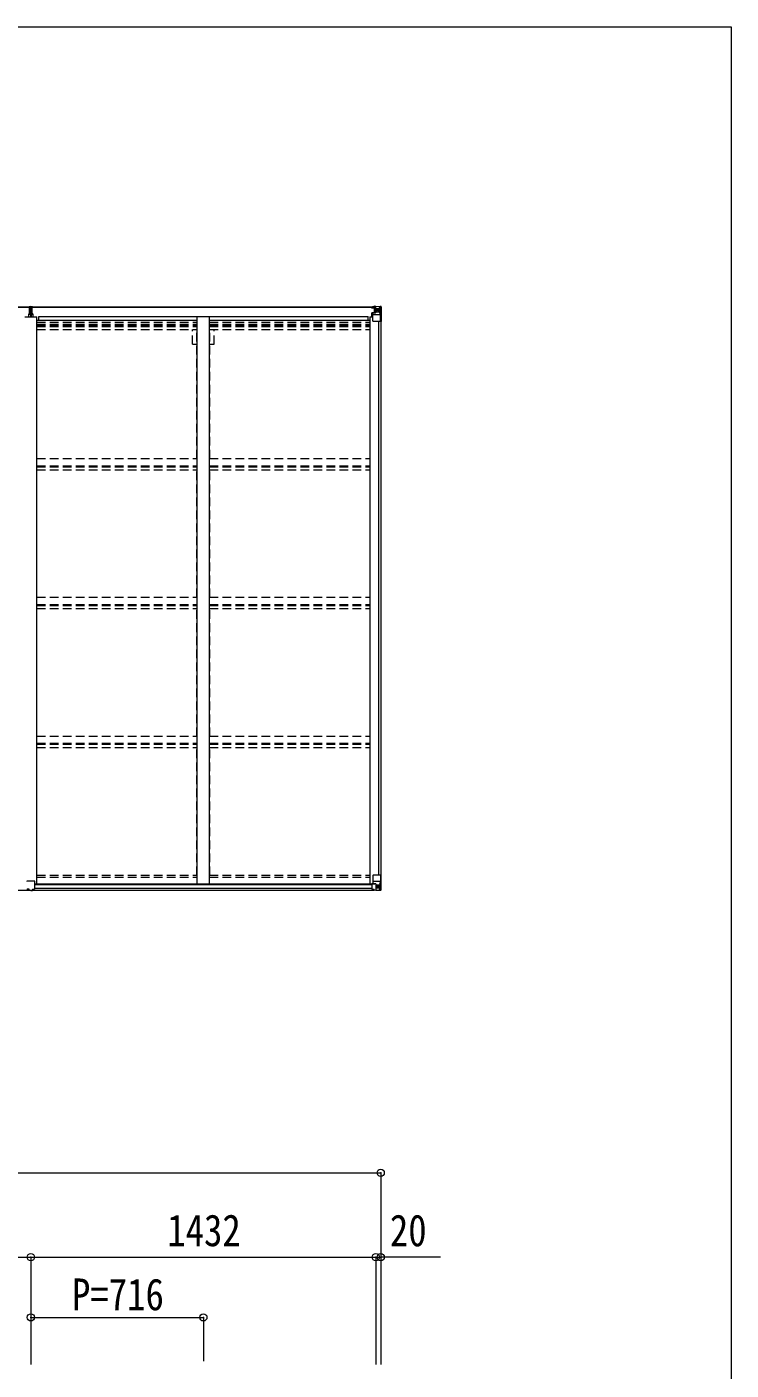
# Model space of a CAD drawing. Units: millimetres at full size, sheet at 1:30. Extents: x -8432 to 8432, y -5820 to 5820.
# Drawn here: x 5085 to 8008, y 243 to 5820 of the extents above; entities that cross this region are included whole.
import ezdxf
from ezdxf.enums import TextEntityAlignment as Align

# ---------------------------------------------------------------- set-up
doc = ezdxf.new("R2010")
doc.units = ezdxf.units.MM
doc.header["$LTSCALE"] = 30
doc.header["$PDMODE"] = 32
doc.header["$PDSIZE"] = 30
doc.linetypes.add('DASHED1', pattern=[1.8, 1.2, -0.6])
for name, color, linetype, lineweight in [('0-3_ELV2', 4, 'Continuous', 9), ('0-4_TABLE1', 6, 'Continuous', 9), ('0-6_OTH_LINE', 6, 'Continuous', 9), ('F-0_240', 7, 'Continuous', 9)]:
    doc.layers.add(name, color=color, linetype=linetype, lineweight=lineweight)
doc.styles.add('ＭＳ ゴシック', font='')
doc.styles.get('ＭＳ ゴシック').set_extended_font_data('MS Gothic')

msp = doc.modelspace()

# ---------------------------------------------------------------- linework, layer by layer
at = {"layer": '0-3_ELV2'}
for p, q in [((90.87, 4657.95), (5094.87, 4657.95)), ((90.87, 4655.8), (5094.87, 4655.8)), ((5107.87, 4657.95), (6531.87, 4657.95)), ((5107.87, 4655.8), (6531.87, 4655.8)), ((5076.37, 4615.83), (5126.37, 4615.83)), ((5126.37, 2261.85), (5126.37, 4615.83)), ((5126.37, 4602.15), (5792.37, 4602.15)), ((5133.87, 4617.66), (6500.87, 4617.66)), ((5133.87, 4602.15), (5133.87, 4617.66)), ((5792.37, 2261.85), (5792.37, 4617.66)), ((5842.37, 2261.85), (5842.37, 4617.66)), ((5842.37, 4602.15), (6508.37, 4602.15)), ((6500.87, 4602.15), (6500.87, 4617.66)), ((6508.37, 4615.83), (6508.37, 2261.85)), ((6508.37, 4615.83), (6521.37, 4615.83)), ((6543.67, 4597.18), (6543.67, 2297.87)), ((6553.37, 4597.18), (6553.37, 2297.87)), ((95.87, 2236.08), (5094.87, 2236.08)), ((5107.87, 2236.08), (6526.87, 2236.08)), ((5117.87, 2261.85), (6528.64, 2261.85)), ((5117.87, 2259.59), (6516.87, 2259.59)), ((5117.87, 2243.97), (6516.87, 2243.97))]:
    msp.add_line(p, q, dxfattribs=at)
at = {"layer": '0-3_ELV2', "linetype": 'DASHED1'}
for p, q in [((5126.37, 4593.75), (5792.37, 4593.75)), ((5126.37, 4585.55), (5792.37, 4585.55)), ((5126.37, 4581.63), (5792.37, 4581.63)), ((5126.37, 4576.55), (5792.37, 4576.55)), ((5842.37, 4593.75), (6508.37, 4593.75)), ((5842.37, 4585.55), (6508.37, 4585.55)), ((5842.37, 4581.63), (6508.37, 4581.63)), ((5842.37, 4576.55), (6508.37, 4576.55)), ((5126.37, 4563.54), (5792.37, 4563.54)), ((5772.17, 4501.95), (5772.17, 4563.54)), ((5789.87, 4027.8), (5789.87, 4563.54)), ((5842.37, 4563.54), (6508.37, 4563.54)), ((5844.87, 4027.8), (5844.87, 4563.54)), ((5862.57, 4501.95), (5862.57, 4563.54)), ((5772.17, 4501.95), (5789.87, 4501.95)), ((5844.87, 4501.95), (5862.57, 4501.95)), ((5126.37, 4027.8), (5792.37, 4027.8)), ((5842.37, 4027.8), (6508.34, 4027.8)), ((5126.37, 3998.07), (5792.37, 3998.07)), ((5126.37, 3993.52), (5792.37, 3993.52)), ((5126.37, 3980.51), (5792.37, 3980.51)), ((5789.87, 3451.6), (5789.87, 3980.51)), ((5842.37, 3998.07), (6508.34, 3998.07)), ((5842.37, 3993.52), (6508.34, 3993.52)), ((5842.37, 3980.51), (6508.34, 3980.51)), ((5844.87, 3451.6), (5844.87, 3980.51)), ((5126.37, 3451.73), (5792.37, 3451.73)), ((5126.37, 3421.99), (5792.37, 3421.99)), ((5126.37, 3417.44), (5792.37, 3417.44)), ((5126.37, 3404.43), (5792.37, 3404.43)), ((5789.87, 2875.52), (5789.87, 3403.24)), ((5842.37, 3451.73), (6508.34, 3451.73)), ((5842.37, 3421.99), (6508.34, 3421.99)), ((5842.37, 3417.44), (6508.34, 3417.44)), ((5842.37, 3404.43), (6508.34, 3404.43)), ((5844.87, 2875.52), (5844.87, 3403.24)), ((5126.37, 2875.65), (5792.37, 2875.65)), ((5126.37, 2845.91), (5792.37, 2845.91)), ((5842.37, 2875.65), (6508.34, 2875.65)), ((5842.37, 2845.91), (6508.34, 2845.91)), ((5126.37, 2841.36), (5792.37, 2841.36)), ((5126.37, 2828.35), (5792.37, 2828.35)), ((5789.87, 2298.02), (5789.87, 2827.16)), ((5842.37, 2841.36), (6508.34, 2841.36)), ((5842.37, 2828.35), (6508.34, 2828.35)), ((5844.87, 2298.02), (5844.87, 2827.16)), ((5126.37, 2298.02), (5792.37, 2298.02)), ((5126.37, 2289.68), (5792.37, 2289.68)), ((5842.37, 2298.02), (6508.37, 2298.02)), ((5842.37, 2289.68), (6508.37, 2289.68))]:
    msp.add_line(p, q, dxfattribs=at)
at = {"layer": '0-4_TABLE1'}
for p, q in [((5094.87, 4659.65), (5101.37, 4660.05)), ((5094.87, 4655.15), (5094.87, 4659.65)), ((5099.87, 4656.96), (5094.87, 4656.65)), ((5095.87, 4654.15), (5099.87, 4654.15)), ((5095.87, 4628.62), (5095.87, 4654.15)), ((5095.87, 4652.32), (5099.87, 4652.25)), ((5095.87, 4648.72), (5099.87, 4648.65)), ((5095.87, 4640.49), (5099.87, 4640.45)), ((5101.37, 4657.04), (5099.87, 4656.95)), ((5099.87, 4656.95), (5099.87, 4615.83)), ((5099.87, 4643.44), (5102.87, 4643.44)), ((5099.87, 4636.37), (5102.87, 4636.37)), ((5101.37, 4660.05), (5107.87, 4659.65)), ((5101.37, 4660.05), (5101.37, 4657.04)), ((5107.87, 4656.65), (5101.37, 4657.04)), ((5102.87, 4654.15), (5106.87, 4654.15)), ((5102.87, 4654.15), (5102.87, 4615.83)), ((5102.87, 4652.25), (5106.87, 4652.25)), ((5102.87, 4648.65), (5106.87, 4648.65)), ((5102.87, 4640.45), (5106.87, 4640.45)), ((5106.87, 4628.62), (5106.87, 4654.15)), ((5107.87, 4655.15), (5107.87, 4659.65)), ((6515.37, 4653.2), (6515.37, 4655.8)), ((6521.37, 4654.88), (6515.37, 4654.88)), ((6516.37, 4655.8), (6516.37, 4654.88)), ((6516.37, 4653.15), (6531.38, 4653.02)), ((6521.92, 4632.09), (6516.87, 4632.05)), ((6516.87, 4615.83), (6516.87, 4632.05)), ((6516.87, 4630.33), (6521.37, 4630.3)), ((6517.87, 4632.06), (6517.87, 4630.32)), ((6521.57, 4658.38), (6519.88, 4657.95)), ((6531.38, 4653.18), (6521.37, 4653.27)), ((6521.37, 4598.18), (6521.37, 4631.28)), ((6521.57, 4658.38), (6521.87, 4658.38)), ((6521.87, 4658.38), (6521.87, 4657.95)), ((6532.55, 4633.82), (6522.2, 4632.17)), ((6522.2, 4631.54), (6532.55, 4633.19)), ((6522.2, 4632.17), (6522.2, 4631.54)), ((6523.37, 4654.11), (6523.37, 4655.8)), ((6523.37, 4655.14), (6531.37, 4655.14)), ((6523.37, 4655.11), (6531.37, 4655.11)), ((6523.37, 4654.11), (6531.87, 4654.11)), ((6526.87, 4657.95), (6526.87, 4660.58)), ((6526.87, 4660.58), (6554.43, 4658.89)), ((6533.37, 4659.29), (6526.87, 4659.69)), ((6526.87, 4658.77), (6531.87, 4658.68)), ((6527.87, 4633.08), (6527.87, 4653.04)), ((6531.76, 4652.81), (6527.87, 4652.81)), ((6527.87, 4649.18), (6531.87, 4649.18)), ((6527.87, 4640.98), (6531.87, 4640.98)), ((6531.37, 4655.14), (6531.37, 4653.18)), ((6531.38, 4653.02), (6531.38, 4653.18)), ((6531.87, 4654.47), (6533.37, 4654.47)), ((6531.87, 4650.94), (6545.37, 4650.94)), ((6531.87, 4637.38), (6545.37, 4637.38)), ((6532.55, 4633.19), (6532.55, 4633.82)), ((6533.37, 4634.08), (6533.37, 4660.18)), ((6533.37, 4660.06), (6545.37, 4659.28)), ((6539.89, 4643.74), (6539.89, 4642.78)), ((6547.71, 4650.88), (6545.37, 4650.94)), ((6545.37, 4637.38), (6547.71, 4637.41)), ((6545.37, 4637.38), (6545.37, 4637.38)), ((6545.46, 4659.28), (6553.39, 4658.8)), ((6547.71, 4637.41), (6547.71, 4650.88)), ((6551.98, 4624.06), (6547.84, 4636.15)), ((6548.56, 4654.39), (6551.29, 4658.06)), ((6552.53, 4657.83), (6552.53, 4657.76)), ((6552.53, 4597.18), (6552.53, 4657.76)), ((6554.43, 4658.85), (6554.43, 4658.88)), ((6555.37, 4657.89), (6555.37, 4597.18)), ((5092.87, 4628.59), (5099.87, 4628.65)), ((5092.87, 4615.83), (5092.87, 4628.59)), ((5099.87, 4628.15), (5092.87, 4628.09)), ((5092.87, 4627.21), (5099.87, 4627.15)), ((5099.87, 4626.65), (5092.87, 4626.71)), ((5099.87, 4626.72), (5102.87, 4626.72)), ((5099.87, 4619.65), (5102.87, 4619.65)), ((5102.87, 4628.65), (5109.87, 4628.59)), ((5109.87, 4628.09), (5102.87, 4628.15)), ((5102.87, 4627.15), (5109.87, 4627.21)), ((5109.87, 4626.71), (5102.87, 4626.65)), ((5109.87, 4628.59), (5109.87, 4615.83)), ((6516.87, 4620.18), (6521.37, 4620.18)), ((6545.37, 4623.85), (6521.37, 4623.85)), ((6555.37, 4597.18), (6522.37, 4597.18)), ((6551.98, 4624.06), (6545.37, 4623.85)), ((6521.37, 2296.87), (6521.37, 2263.77)), ((6555.37, 2297.87), (6522.37, 2297.87)), ((6552.53, 2297.87), (6552.53, 2237.29)), ((6555.37, 2237.16), (6555.37, 2297.87)), ((5116.87, 2273.26), (5085.87, 2273.26)), ((5094.87, 2239.17), (5085.87, 2239.23)), ((5107.87, 2239.17), (5116.87, 2239.23)), ((5117.87, 2239.94), (5117.87, 2272.26)), ((5117.87, 2239.94), (5117.87, 2239.91)), ((6516.87, 2260.72), (6516.87, 2240.56)), ((6526.87, 2261.66), (6517.87, 2261.63)), ((6517.87, 2239.85), (6526.87, 2239.79)), ((6545.37, 2271.2), (6521.37, 2271.2)), ((6522.2, 2263.52), (6532.55, 2261.86)), ((6522.2, 2262.88), (6522.2, 2263.52)), ((6529.85, 2261.66), (6522.2, 2262.88)), ((6533.37, 2261.66), (6526.87, 2261.66)), ((6526.87, 2234.47), (6526.87, 2240.42)), ((6532.55, 2261.86), (6532.55, 2261.66)), ((6533.37, 2261.66), (6533.37, 2234.87)), ((6533.37, 2257.67), (6545.37, 2257.67)), ((6545.37, 2244.11), (6533.37, 2244.11)), ((6533.37, 2234.99), (6545.37, 2235.77)), ((6540.85, 2251.31), (6540.85, 2252.27)), ((6551.98, 2270.99), (6545.37, 2271.2)), ((6545.37, 2257.67), (6545.37, 2257.67)), ((6545.37, 2257.67), (6547.71, 2257.64)), ((6547.71, 2244.17), (6545.37, 2244.11)), ((6545.46, 2235.78), (6553.39, 2236.25)), ((6547.71, 2257.64), (6547.71, 2244.17)), ((6551.98, 2270.99), (6547.84, 2258.91)), ((6548.56, 2240.66), (6551.29, 2237)), ((6552.53, 2237.22), (6552.53, 2237.29)), ((6554.43, 2236.21), (6554.43, 2236.16))]:
    msp.add_line(p, q, dxfattribs=at)
for points in [[(6521.37, 4654.88), (6521.37, 4653.26), (6515.37, 4653.31)], [(6526.87, 4659.18), (6531.87, 4659.18), (6531.87, 4633.72)], [(6538.93, 4645.66), (6537.97, 4645.66), (6537.97, 4644.7), (6538.93, 4644.7)], [(6540.85, 4646.62), (6540.85, 4647.58), (6539.89, 4647.58), (6539.89, 4646.62)], [(6539.89, 4642.78), (6540.85, 4642.78), (6540.85, 4643.74)], [(6541.81, 4644.7), (6542.77, 4644.7), (6542.77, 4645.66), (6541.81, 4645.66)], [(5101.37, 2233.75), (5094.87, 2234.14), (5094.87, 2239.17)], [(5101.37, 2233.75), (5107.87, 2234.14), (5107.87, 2239.17)], [(6516.87, 2240.56), (6516.88, 2240.46), (6526.87, 2240.42)], [(6554.43, 2236.16), (6545.37, 2235.61), (6526.87, 2234.47)], [(6538.93, 2250.35), (6537.97, 2250.35), (6537.97, 2249.39), (6538.93, 2249.39)], [(6540.85, 2252.27), (6539.89, 2252.27), (6539.89, 2251.31)], [(6539.89, 2248.43), (6539.89, 2247.47), (6540.85, 2247.47), (6540.85, 2248.43)], [(6541.81, 2249.39), (6542.77, 2249.39), (6542.77, 2250.35), (6541.81, 2250.35)]]:
    msp.add_lwpolyline(points, dxfattribs=at)
for centre in [(6540.37, 4645.18), (6540.37, 2249.87)]:
    msp.add_circle(centre, 5.3, dxfattribs=at)
for centre, radius, start, end in [((5095.87, 4655.15), 1, 180, 270), ((5106.87, 4655.15), 1, 270, 0), ((6516.24, 4660.84), 7.69, 263.56574, 271.03001), ((6522.31, 4631.24), 0.937, 96.73234, 177.67791), ((6522.31, 4630.6), 0.937, 96.73234, 177.67791), ((6531.37, 4655.64), 0.5, 270.00309, 0.00198), ((6531.37, 4655.61), 0.5, 269.99891, 359.99891), ((6531.37, 4652.68), 0.5, 359.95536, 89.47105), ((6531.36, 4652.51), 0.513, 358.95293, 88.11972), ((6532.44, 4634.75), 0.937, 276.73234, 357.67791), ((6532.44, 4634.12), 0.937, 276.73234, 357.67791), ((6538.93, 4646.62), 0.96, 270, 0), ((6538.93, 4643.74), 0.96, 0, 90), ((6541.81, 4646.62), 0.96, 180, 270), ((6541.81, 4643.74), 0.96, 90, 180), ((6551.25, 4657.89), 1.28, 357.54105, 48.82169), ((6553.22, 4671.5), 12.7, 264.89689, 270.75534), ((6554.37, 4657.89), 0.999, 0.04917, 86.5576), ((6554.37, 4657.89), 1, 359.99921, 86.49983), ((6554.37, 4657.85), 0.999, 0.04917, 86.5576), ((6522.37, 4598.18), 1, 180, 270), ((6522.37, 2296.87), 1, 90, 180), ((5085.87, 2272.26), 1, 90, 180), ((5116.87, 2272.26), 1, 0, 90), ((6522.31, 2264.45), 0.937, 182.32209, 263.26766), ((6522.31, 2263.81), 0.937, 182.32209, 263.26766), ((6532.44, 2260.93), 0.937, 50.93398, 83.26766), ((6538.93, 2251.31), 0.96, 270, 0), ((6538.93, 2248.43), 0.96, 0, 90), ((6541.81, 2251.31), 0.96, 180, 270), ((6541.81, 2248.43), 0.96, 90, 180), ((6551.25, 2237.16), 1.28, 311.17831, 2.45895), ((6553.22, 2223.55), 12.7, 89.24466, 95.10311), ((6554.37, 2237.2), 0.999, 273.4424, 359.95083), ((6554.37, 2237.16), 0.999, 273.4424, 359.95083), ((6554.37, 2237.16), 1, 273.50017, 0.00079)]:
    msp.add_arc(centre, radius, start, end, dxfattribs=at)
for centre, major_axis, ratio, start_param, end_param in [((5099.9, 4656.95), (0.18, -2.99), 0.008711, 3.1415927, 4.7113235), ((4928, 4646.44), (171.87, 10.52), 0.017422, 6.2821194, 6.2831848), ((6627.12, 4650.94), (-81.75, 0), 0.061163, 6.2824128, 6.2831853), ((6550.58, 4650.8), (-0.03, 5), 0.573921, 0.7672717, 1.551125), ((6549.11, 4637.43), (0, 3), 0.468246, 1.5772882, 2.0127935), ((6552.24, 4655.87), (0.02, 3), 0.466854, 0.125683, 0.7596956), ((6552.43, 4658.97), (-2, 0.12), 0.060933, 2.0712557, 3.1453404), ((6353.43, 4671.2), (-201, 12.36), 0.060933, 3.1453404, 3.145839), ((6551.26, 4626.41), (-0.85, 2.32), 0.403757, 3.0087805, 3.9744392), ((5085.87, 2239.94), (1, -0.012), 0.707053, 3.2044821, 4.7211143), ((5116.87, 2239.94), (-1, -0.012), 0.707053, 3.2044821, 4.7211143), ((6517.87, 2260.72), (-1, -0.021), 0.906239, 4.6936843, 6.2644806), ((6517.87, 2240.55), (-1, 0.012), 0.707053, 0.1587743, 1.5795216), ((6627.12, 2244.11), (-81.75, 0), 0.061163, 0, 0.0007725), ((6549.11, 2257.62), (0, -3), 0.468246, 4.2703918, 4.7058971), ((6550.58, 2244.25), (-0.03, -5), 0.573921, 4.7320603, 5.5159136), ((6552.24, 2239.18), (0.02, -3), 0.466854, 5.5234897, 6.1575023), ((6551.26, 2268.64), (-0.85, -2.32), 0.403757, 2.3087461, 3.2744049), ((6552.43, 2236.08), (-2, -0.12), 0.060933, 3.1378449, 4.2119296), ((6353.43, 2223.85), (-201, -12.36), 0.060933, 3.1373463, 3.1378449)]:
    msp.add_ellipse(centre, major_axis=major_axis, ratio=ratio, start_param=start_param, end_param=end_param, dxfattribs=at)
at = {"layer": '0-6_OTH_LINE'}
for p, q in [((69.37, 1061.87), (6553.37, 1061.87)), ((6553.37, 1061.87), (6553.37, 269.22)), ((89.37, 711.87), (5101.37, 711.87)), ((5101.37, 711.87), (5101.37, 266.46)), ((5101.37, 711.87), (6533.37, 711.87)), ((6533.37, 711.87), (6533.37, 266.46)), ((6533.37, 711.87), (6553.37, 711.87)), ((6553.37, 711.87), (6553.37, 266.46)), ((5101.37, 461.87), (5101.37, 279.42)), ((5101.37, 461.87), (5817.37, 461.87)), ((5817.37, 461.87), (5817.37, 279.42))]:
    msp.add_line(p, q, dxfattribs=at)
at = {"layer": '0-6_OTH_LINE', "lineweight": 18}
msp.add_line((6802.21, 711.87), (6553.37, 711.87), dxfattribs=at)
at = {"layer": '0-6_OTH_LINE'}
for p in [(6553.37, 1061.87), (5101.37, 711.87), (6533.37, 711.87), (6553.37, 711.87), (5101.37, 461.87), (5817.37, 461.87)]:
    msp.add_point(p, dxfattribs=at)
at = {"layer": 'F-0_240', "color": 5}
for p, q in [((-8432.06, 5820), (8007.94, 5820)), ((8007.94, 5820), (8007.94, -5820))]:
    msp.add_line(p, q, dxfattribs=at)

# ---------------------------------------------------------------- texts
at = {"layer": '0-6_OTH_LINE', "color": 7, "style": 'ＭＳ ゴシック', "width": 0.85}
for s, p in [('1432', (5667.37, 717.87)), ('20', (6591.46, 717.51)), ('P=716', (5271.87, 451.87))]:
    msp.add_text(s, height=132, dxfattribs=at).set_placement(p, align=Align.BOTTOM_LEFT)

doc.saveas('drawing.dxf')
